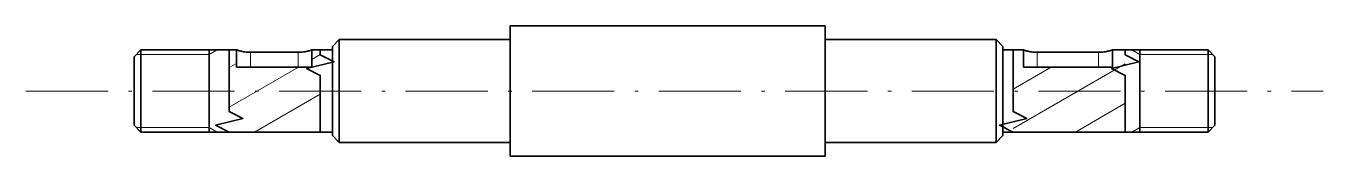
# Model space of a CAD drawing. Extents: x 202 to 392, y 200 to 220.
import ezdxf

# ---------------------------------------------------------------- set-up
doc = ezdxf.new("R2010")
doc.units = 0
doc.linetypes.add('DASHDOT', pattern=[18.5, 12, -3, 0.5, -3])

msp = doc.modelspace()

# ---------------------------------------------------------------- linework, layer by layer
at = {"color": 7, "lineweight": 35}
for p, q in [((273, 218.34), (273, 219.5)), ((273, 219.5), (319, 219.5)), ((273, 200.5), (273, 218.34)), ((319, 218.34), (319, 219.5)), ((319, 200.5), (319, 218.34)), ((247, 216.5), (248, 217.5)), ((247, 215.7), (247, 216.5)), ((248, 216.58), (248, 217.5)), ((248, 217.5), (273, 217.5)), ((248, 202.5), (248, 216.58)), ((319, 217.5), (344, 217.5)), ((344, 216.58), (344, 217.5)), ((345, 216.5), (344, 217.5)), ((344, 202.5), (344, 216.58)), ((345, 215.7), (345, 216.5)), ((218, 215), (219, 216)), ((218, 214.39), (218, 215)), ((218, 205), (218, 214.39)), ((219, 215.27), (219, 216)), ((219, 216), (231.91, 216)), ((219, 204), (219, 215.27)), ((229, 210), (229, 216)), ((231.91, 216), (231.91, 215.27)), ((231.91, 216), (233, 216)), ((233, 216), (233, 213.5)), ((235, 215.66), (242, 215.66)), ((244, 216), (245.23, 216)), ((244, 213.5), (244, 216)), ((245.23, 215.27), (245.23, 216)), ((245.23, 216), (247, 216)), ((247, 203.5), (247, 215.7)), ((345, 216), (346.5, 216)), ((345, 203.5), (345, 215.7)), ((346.5, 216), (346.5, 215.27)), ((346.5, 216), (348, 216)), ((348, 216), (348, 213.5)), ((350, 215.66), (359, 215.66)), ((361, 216), (362.88, 216)), ((361, 213.5), (361, 216)), ((362.88, 215.27), (362.88, 216)), ((362.88, 216), (375, 216)), ((365, 210), (365, 216)), ((375, 215.27), (375, 216)), ((376, 215), (375, 216)), ((375, 204), (375, 215.27)), ((376, 214.39), (376, 215)), ((376, 205), (376, 214.39)), ((244, 213.5), (233, 213.5)), ((361, 213.5), (348, 213.5)), ((229, 204), (229, 210)), ((365, 204), (365, 210)), ((218, 205), (219, 204)), ((376, 205), (375, 204)), ((219, 204), (231.91, 204)), ((231.91, 204), (245.23, 204)), ((245.23, 204), (247, 204)), ((247, 203.5), (248, 202.5)), ((345, 203.5), (344, 202.5)), ((345, 204), (346.5, 204)), ((346.5, 204), (362.88, 204)), ((362.88, 204), (375, 204)), ((248, 202.5), (273, 202.5)), ((319, 202.5), (344, 202.5)), ((273, 200.5), (319, 200.5))]:
    msp.add_line(p, q, dxfattribs=at)
at = {"color": 7, "lineweight": 13}
for p, q in [((219, 215.32), (218.32, 215.32)), ((229, 215.32), (219, 215.32)), ((229, 215.32), (230.17, 216)), ((235, 215.66), (235, 213.5)), ((242, 213.5), (242, 215.66)), ((244, 214.62), (245.23, 215.33)), ((350, 215.66), (350, 213.5)), ((359, 213.5), (359, 215.66)), ((365, 215.32), (363.83, 216)), ((365, 215.32), (375, 215.32)), ((375, 215.32), (375.68, 215.32)), ((231.91, 213.41), (233, 214.04)), ((231.91, 207.64), (242.06, 213.5)), ((346.5, 204.52), (362.88, 213.97)), ((346.5, 210.29), (352.06, 213.5)), ((235.61, 204), (245.23, 209.56)), ((355.61, 204), (362.88, 208.2)), ((219, 204.68), (218.32, 204.68)), ((229, 204.68), (219, 204.68)), ((229, 204.68), (230.17, 204)), ((365, 204.68), (363.83, 204)), ((365, 204.68), (375, 204.68)), ((375, 204.68), (375.68, 204.68))]:
    msp.add_line(p, q, dxfattribs=at)
at = {"color": 7, "linetype": 'DASHDOT', "lineweight": 13}
msp.add_line((202.2, 210), (391.8, 210), dxfattribs=at)
at = {"color": 7, "lineweight": 35}
for points in [[(231.91, 215.27), (231.91, 207), (233.91, 206), (229.91, 205), (231.91, 204)], [(235, 215.66), (234.8, 215.66), (234.59, 215.67), (234.4, 215.69), (234.2, 215.71), (234.01, 215.74), (233.84, 215.78), (233.71, 215.8), (233.59, 215.83), (233.48, 215.86), (233.37, 215.89), (233.27, 215.92), (233, 216)], [(242, 215.66), (242.2, 215.66), (242.41, 215.67), (242.6, 215.69), (242.8, 215.71), (242.99, 215.74), (243.16, 215.78), (243.29, 215.8), (243.41, 215.83), (243.52, 215.86), (243.63, 215.89), (243.73, 215.92), (244, 216)], [(245.23, 204), (245.23, 212.27), (243.23, 213.27), (247.23, 214.27), (245.23, 215.27)], [(346.5, 215.27), (346.5, 207), (348.5, 206), (344.5, 205), (346.5, 204)], [(350, 215.66), (349.8, 215.66), (349.59, 215.67), (349.4, 215.69), (349.2, 215.71), (349.01, 215.74), (348.84, 215.78), (348.71, 215.8), (348.59, 215.83), (348.48, 215.86), (348.37, 215.89), (348.27, 215.92), (348, 216)], [(359, 215.66), (359.2, 215.66), (359.41, 215.67), (359.6, 215.69), (359.8, 215.71), (359.99, 215.74), (360.16, 215.78), (360.29, 215.8), (360.41, 215.83), (360.52, 215.86), (360.63, 215.89), (360.73, 215.92), (361, 216)], [(362.88, 204), (362.88, 212.27), (360.88, 213.27), (364.88, 214.27), (362.88, 215.27)]]:
    msp.add_lwpolyline(points, dxfattribs=at)

doc.saveas('drawing.dxf')
